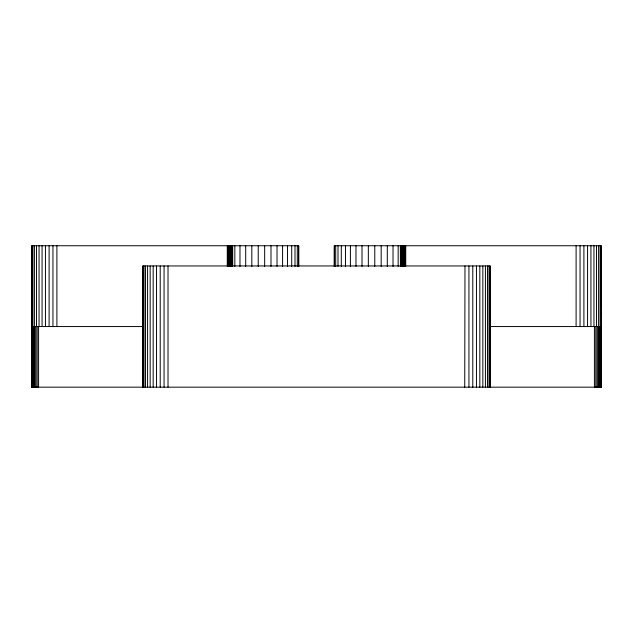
<?xml version="1.0" encoding="UTF-8"?>
<svg xmlns="http://www.w3.org/2000/svg" width="633" height="633" viewBox="0 0 633 633"><rect width="100%" height="100%" fill="white"/><g stroke="black" fill="none" stroke-linecap="round" stroke-linejoin="round"><path stroke-width="0.95" d="M594.419 387.206L594.419 326.557M595.827 387.206L595.827 326.557M597.085 387.206L597.085 326.557M598.193 387.206L598.201 326.557M599.15 387.206L599.15 326.557M599.934 387.206L599.934 326.557M600.551 387.206L600.551 326.557M600.994 387.206L600.994 326.557M601.263 326.557L601.35 387.254L601.35 245.746L334.232 245.746L334.232 266.446M464.733 387.167L464.986 265.947M31.65 326.557L143.564 326.557M489.436 326.557L601.35 326.557M601.35 387.167L31.65 387.167L31.65 245.746L298.768 245.746L298.768 266.446M601.35 359.995L601.041 245.746M600.116 245.746L600.116 326.557M598.596 245.746L598.596 326.557M596.523 245.746L596.523 326.557M593.952 245.746L593.952 326.557M590.937 245.746L590.937 326.557M587.559 245.746L587.559 326.557M583.903 245.746L583.903 326.557M580.05 245.746L580.05 326.557M576.101 245.746L576.101 326.557M490.235 387.182L490.235 265.947L142.765 265.955L142.765 387.167M489.926 265.947L489.926 387.167M489 265.947L489 387.167M487.489 265.947L487.489 387.167M485.416 265.947L485.416 387.167M482.844 265.947L482.844 387.167M479.83 265.947L479.83 387.167M476.451 265.947L476.451 387.167M472.788 265.947L472.788 387.167M468.934 265.947L468.934 387.167M405.729 245.746L405.729 266.446M404.811 245.746L404.811 266.446M403.917 245.746L403.917 266.446M403.086 245.746L403.086 266.446M402.319 245.746L402.319 266.446M401.662 245.746L401.662 266.446M401.116 245.746L401.116 266.446M400.713 245.746L400.713 266.446M400.341 245.746L400.452 266.446M398.157 245.746L398.157 266.446M393.022 245.746L393.022 266.446M387.301 245.746L387.301 266.446M381.169 245.746L381.169 266.446M374.783 245.746L374.783 266.446M368.335 245.746L368.335 266.446M362.005 245.746L362.005 266.446M355.975 245.746L355.975 266.446M350.405 245.746L350.405 266.446M345.468 245.746L345.468 266.446M341.298 245.746L341.298 266.446M338.006 245.746L338.006 266.446M335.696 245.746L335.696 266.446M334.422 245.746L334.422 266.446M298.578 245.746L298.578 266.446M297.304 245.746L297.304 266.446M294.994 245.746L294.994 266.446M291.702 245.746L291.702 266.446M287.532 245.746L287.532 266.446M282.595 245.746L282.595 266.446M277.025 245.746L277.025 266.446M270.995 245.746L270.995 266.446M264.665 245.746L264.665 266.446M258.217 245.746L258.217 266.446M251.831 245.746L251.831 266.446M245.699 245.746L245.699 266.446M239.978 245.746L239.978 266.446M234.843 245.746L234.843 266.446M232.659 245.746L232.659 266.446M232.548 245.746L232.548 266.446M232.287 245.746L232.287 266.446M231.884 245.746L231.884 266.446M231.338 245.746L231.338 266.446M230.681 245.746L230.681 266.446M229.914 245.746L229.914 266.446M229.083 245.746L229.083 266.446M228.189 245.746L228.189 266.446M227.271 245.746L227.271 266.446M168.014 265.955L168.014 387.167M164.066 265.955L164.066 387.167M160.212 265.955L160.212 387.167M156.549 265.955L156.549 387.167M153.17 265.955L153.17 387.167M150.156 265.955L150.156 387.167M147.584 265.955L147.584 387.167M145.511 265.955L145.511 387.167M144 265.955L144 387.167M143.074 265.955L143.074 387.167M56.899 245.746L56.899 326.557M52.95 245.746L52.95 326.557M49.097 245.746L49.097 326.557M45.441 245.746L45.441 326.557M42.063 245.746L42.063 326.557M39.048 245.746L39.048 326.557M38.581 326.557L38.581 387.167M37.173 326.557L37.173 387.167M36.477 245.746L36.477 326.557M35.915 326.557L35.915 387.167M34.799 326.557L34.799 387.167M34.404 245.746L34.404 326.557M33.85 326.557L33.85 387.167M33.066 326.557L33.066 387.167M32.884 245.746L32.884 326.557M32.449 326.557L32.449 387.167M32.006 326.557L32.006 387.167M31.959 245.746L31.959 387.167M31.737 326.557L31.737 387.167"/></g></svg>
